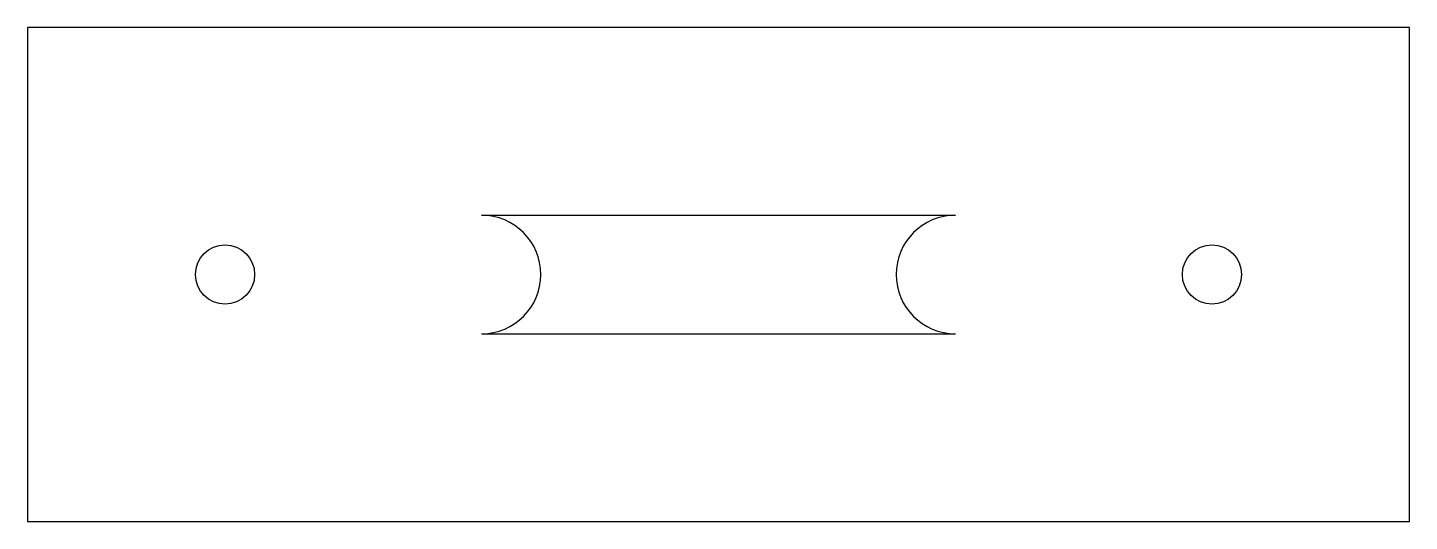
# Model space of a CAD drawing. Extents: x 0 to 140, y 0 to 50.
import ezdxf

# ---------------------------------------------------------------- set-up
doc = ezdxf.new("R2010")
doc.units = 0

msp = doc.modelspace()

# ---------------------------------------------------------------- linework, layer by layer
for p, q in [((140, 50), (0, 50)), ((0, 50), (0, 0)), ((140, 0), (140, 50)), ((46, 31), (94, 31)), ((46, 19), (94, 19)), ((0, 0), (140, 0))]:
    msp.add_line(p, q)
for centre in [(20, 25), (120, 25)]:
    msp.add_circle(centre, 3)
for centre, start, end in [((46, 25), 270, 90), ((94, 25), 90, 270)]:
    msp.add_arc(centre, 6, start, end)

doc.saveas('drawing.dxf')
